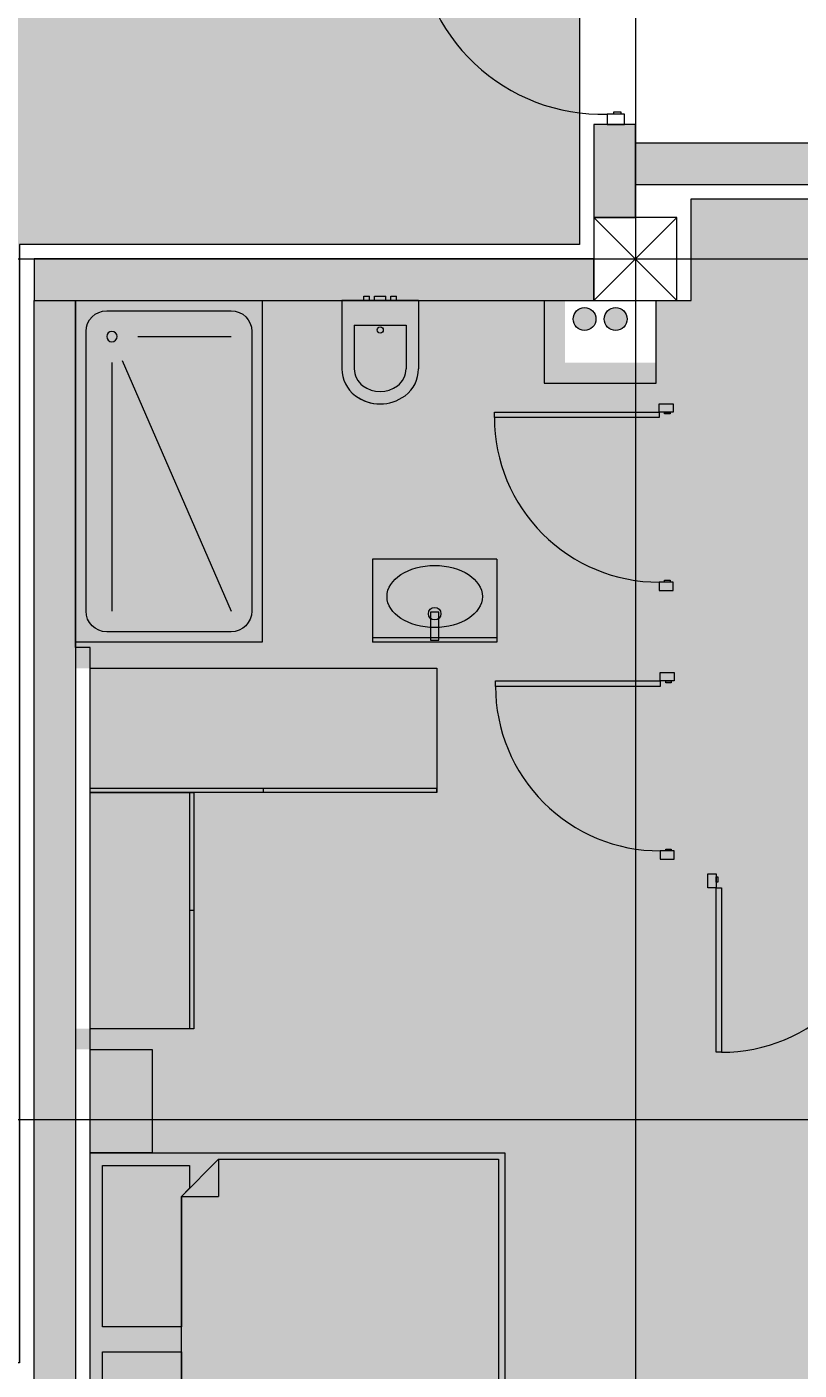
# Model space of a CAD drawing. Header units: millimetres. Extents: x 475159934 to 476245151, y 4620917055 to 4621447368.
# Drawn here: x 475280189 to 475283914, y 4621048062 to 4621054547 of the extents above; entities that cross this region are included whole.
import ezdxf

# ---------------------------------------------------------------- set-up
doc = ezdxf.new("R2010")
doc.units = ezdxf.units.MM
doc.header["$MEASUREMENT"] = 0
for name, color, linetype, lineweight in [('2D Drafting - General_Pen_No__1_Pen_No__7', 7, 'Continuous', 0), ('2D Drafting - General_Pen_No__1_Pen_No__7_Pen_No__7', 7, 'Continuous', 0), ('2D Drafting - General_Pen_No__250_Pen_No__2_Pen_No__7', 7, 'Continuous', 0), ('2D Drafting - General_Pen_No__250_Pen_No__7_Pen_No__250', 7, 'Continuous', 0), ('2D Drafting - General_Pen_No__250_Pen_No__7_Pen_No__7', 7, 'Continuous', 0), ('2D Drafting - General_Pen_No__7_Pen_No__7_Pen_No__7', 7, 'Continuous', 0), ('Doors_Pen_No__7_Pen_No__7_Pen_No__7', 7, 'Continuous', 0), ('G-Anno-Nplt_Pen_No__151', 151, 'Continuous', 0), ('G-Anno-Nplt_Pen_No__4', 7, 'Continuous', 0), ('New_2D Drafting - General_Pen_No__2_Pen_No__250', 7, 'Continuous', 0), ('shaxtebi da milebi_Pen_No__1_Pen_No__1_Pen_No__1', 1, 'Continuous', 0), ('zoma_Pen_No__142', 142, 'Continuous', 0), ('zoma_Pen_No__5_Pen_No__5', 5, 'Continuous', 0)]:
    doc.layers.add(name, color=color, linetype=linetype, lineweight=lineweight)
for name, color, linetype in [('New_Interior - Furniture', 7, 'Continuous'), ('New_R03_Nakveti', 7, 'Continuous'), ('zoma', 7, 'Continuous')]:
    doc.layers.add(name, color=color, linetype=linetype)
for name, color, linetype, lineweight, true_color in [('New_Interior - Furniture _Pen_No__252', 7, 'Continuous', 0, 0x666666), ('New_R03_Nakveti_Pen_No__252', 7, 'Continuous', 0, 0x666666), ('shaxtebi da milebi_Pen_No__5_Pen_No__5_Pen_No__252', 7, 'Continuous', 0, 0x666666)]:
    doc.layers.add(name, color=color, linetype=linetype, lineweight=lineweight, true_color=true_color)
doc.styles.add('GENERATED_STYLE_3', font='arial.ttf')
doc.dimstyles.new('GENERATED_STYLE__27', dxfattribs={"dimtxt": 0.18, "dimasz": 364.8, "dimexe": 0.18, "dimexo": 0.0625, "dimgap": 0, "dimtad": 0, "dimtih": 1, "dimtoh": 1, "dimdec": 4, "dimzin": 0, "dimdsep": 46, "dimcen": 0.09, "dimadec": 0, "dimazin": 0, "dimtfac": 1, "dimtdec": 4, "dimtmove": 0, "dimatfit": 3, "dimldrblk": 'ARROWHEAD_11', "dimfxl": 1, "dimtolj": 1, "dimtzin": 0, "dimarcsym": 0})
doc.dimstyles.new('GENERATED_STYLE__3', dxfattribs={"dimtxt": 200, "dimasz": 64.421331, "dimexe": 0.18, "dimexo": 3, "dimgap": 0, "dimtad": 1, "dimtih": 1, "dimtoh": 1, "dimlfac": 0.001, "dimzin": 0, "dimdsep": 46, "dimtxsty": 'GENERATED_STYLE_3', "dimblk": 'ARROWHEAD_2', "dimblk1": 'ARROWHEAD_2', "dimblk2": 'ARROWHEAD_2', "dimcen": 0.09, "dimclrd": 142, "dimclre": 142, "dimclrt": 142, "dimadec": 0, "dimazin": 0, "dimtfac": 1, "dimtdec": 4, "dimtmove": 0, "dimatfit": 3, "dimfxl": 1, "dimtolj": 1, "dimtzin": 0, "dimarcsym": 0})
doc.dimstyles.new('GENERATED_STYLE__6', dxfattribs={"dimtxt": 200, "dimasz": 64.421331, "dimexe": 0.18, "dimexo": 3, "dimgap": 0, "dimtad": 1, "dimlfac": 0.001, "dimzin": 0, "dimdsep": 46, "dimtxsty": 'GENERATED_STYLE_3', "dimblk": 'ARROWHEAD_2', "dimblk1": 'ARROWHEAD_2', "dimblk2": 'ARROWHEAD_2', "dimcen": 0.09, "dimclrd": 142, "dimclre": 142, "dimclrt": 142, "dimadec": 0, "dimazin": 0, "dimtfac": 1, "dimtdec": 4, "dimtmove": 0, "dimatfit": 3, "dimfxl": 1, "dimtolj": 1, "dimtzin": 0, "dimarcsym": 0})

# ---------------------------------------------------------------- blocks, each defined once
blk = doc.blocks.new('Bed Layout 23')
at = {"layer": 'New_R03_Nakveti_Pen_No__252', "color": 251, "linetype": 'Continuous', "lineweight": 0, "true_color": 0x666666}
for p, q in [((-900, 0), (-1400, 0)), ((-1400, 0), (-1400, -300)), ((-900, -300), (-900, 0)), ((900, 0), (-900, 0)), ((-900, 0), (-900, -2000)), ((1400, 0), (900, 0)), ((900, 0), (900, -300)), ((900, -2000), (900, 0)), ((1400, -300), (1400, 0)), ((-1400, -300), (-900, -300)), ((900, -300), (1400, -300)), ((-690, -440), (-870, -620)), ((0, -440), (-690, -440)), ((-690, -440), (-690, -620)), ((690, -440), (0, -440)), ((870, -620), (690, -440)), ((690, -440), (690, -620)), ((-870, -620), (-870, -1970)), ((-870, -620), (-690, -620)), ((870, -620), (690, -620)), ((870, -1970), (870, -620)), ((-900, -2000), (900, -2000)), ((-870, -1970), (0, -1970)), ((0, -1970), (870, -1970))]:
    blk.add_line(p, q, dxfattribs=at)
at = {"layer": 'New_R03_Nakveti_Pen_No__252', "color": 251, "linetype": 'Continuous', "lineweight": 0, "true_color": 0x666666, "flags": 128}
for points in [[(-60, -440), (-60, -60), (-840, -60), (-840, -480), (-730, -480), (-690, -440)], [(690, -440), (730, -480), (840, -480), (840, -60), (60, -60), (60, -440)]]:
    blk.add_lwpolyline(points, close=True, dxfattribs=at)
blk = doc.blocks.new('Multi-Basin Counter 26')
at = {"layer": 'New_Interior - Furniture _Pen_No__252', "color": 251, "linetype": 'Continuous', "lineweight": 0, "true_color": 0x666666}
for p, q in [((-300, 0), (300, 0)), ((-300, -400), (-300, 0)), ((300, -400), (300, 0)), ((-300, -20), (300, -20)), ((-300, -400), (300, -400))]:
    blk.add_line(p, q, dxfattribs=at)
at = {"layer": 'New_Interior - Furniture _Pen_No__252', "color": 251, "linetype": 'Continuous', "lineweight": 0, "true_color": 0x666666, "flags": 128}
blk.add_lwpolyline([(-20, -145), (20, -145), (20, -10), (-20, -10)], close=True, dxfattribs=at)
at = {"layer": 'New_Interior - Furniture _Pen_No__252', "color": 251, "linetype": 'Continuous', "lineweight": 0, "true_color": 0x666666}
blk.add_circle((0, -137.1895), 30, dxfattribs=at)
blk.add_ellipse((0, -220), major_axis=(230, 0), ratio=0.652173913, dxfattribs=at)
blk = doc.blocks.new('Bidet 26')
at = {"layer": 'New_Interior - Furniture _Pen_No__252', "color": 251, "linetype": 'Continuous', "lineweight": 0, "true_color": 0x666666}
for p, q in [((185, 0), (-185, 0)), ((-78.5, 20), (-74.5, 20)), ((-78.5, 0), (-78.5, 20)), ((-74.5, 20), (-65, 20)), ((-65, 20), (-55.5, 20)), ((-55.5, 20), (-51.5, 20)), ((-51.5, 0), (-51.5, 20)), ((-27, 20), (-19.1, 20)), ((-27, 0), (-27, 20)), ((-19.1, 20), (0, 20)), ((0, 20), (19.1, 20)), ((0, 0), (19.1, 0)), ((19.1, 20), (27, 20)), ((19.1, 0), (27, 0)), ((27, 0), (27, 20)), ((51.5, 20), (55.5, 20)), ((51.5, 0), (51.5, 20)), ((51.5, 0), (55.5, 0)), ((55.5, 20), (65, 20)), ((55.5, 0), (65, 0)), ((65, 20), (74.5, 20)), ((65, 0), (74.5, 0)), ((74.5, 20), (78.5, 20)), ((74.5, 0), (78.5, 0)), ((78.5, 0), (78.5, 20)), ((185, 0), (185, -330)), ((-185, 0), (-185, -330)), ((-78.5, 0), (-74.5, 0)), ((-74.5, 0), (-65, 0)), ((-65, 0), (-55.5, 0)), ((-55.5, 0), (-51.5, 0)), ((-27, 0), (-19.1, 0)), ((-19.1, 0), (0, 0)), ((-125, -120), (-125, -330)), ((-125, -120), (125, -120)), ((125, -120), (125, -330))]:
    blk.add_line(p, q, dxfattribs=at)
blk.add_circle((0, -142.5), 15, dxfattribs=at)
for centre, radius, start, end in [((-22.5, -330), 162.5, 180, 233.1301), ((-22.5, -330), 162.5, 180, 233.1301), ((-22.5, -330), 102.5, 180, 233.1301), ((22.5, -330), 102.5, 306.8699, 0), ((22.5, -330), 162.5, 306.8699, 0), ((0, -300), 140, 233.1301, 306.8699), ((0, -300), 200, 233.1301, 306.8699), ((0, -300), 200, 233.1301, 270)]:
    blk.add_arc(centre, radius, start, end, dxfattribs=at)
blk = doc.blocks.new('Shower Tray 26_2')
at = {"layer": 'New_Interior - Furniture _Pen_No__252', "color": 251, "linetype": 'Continuous', "lineweight": 0, "true_color": 0x666666}
for p, q in [((750, 1599.9), (150, 1599.9)), ((50, 1499.9), (50, 150)), ((175, 300), (175, 1499.9)), ((223.7, 290.1), (750, 1499.9)), ((850, 150), (850, 1499.9)), ((300, 175), (750, 175)), ((150, 50), (750, 50))]:
    blk.add_line(p, q, dxfattribs=at)
at = {"layer": 'New_Interior - Furniture _Pen_No__252', "color": 251, "linetype": 'Continuous', "lineweight": 0, "true_color": 0x666666, "flags": 128}
blk.add_lwpolyline([(900, 0), (900, 1649.9), (0, 1649.9), (0, 0)], close=True, dxfattribs=at)
at = {"layer": 'New_Interior - Furniture _Pen_No__252', "color": 251, "linetype": 'Continuous', "lineweight": 0, "true_color": 0x666666}
blk.add_circle((175, 175), 25, dxfattribs=at)
for centre, start, end in [((150, 1499.9), 90, 180), ((750, 1499.9), 0, 90), ((150, 150), 180, 270), ((750, 150), 270, 0)]:
    blk.add_arc(centre, 100, start, end, dxfattribs=at)
blk = doc.blocks.new('Wardrobe 01 26_9')
at = {"layer": 'New_Interior - Furniture _Pen_No__252', "color": 251, "linetype": 'Continuous', "lineweight": 0, "true_color": 0x666666}
for p, q in [((0, 20), (1673, 20)), ((0, 0), (0, 20)), ((836.5, 0), (836.5, 20))]:
    blk.add_line(p, q, dxfattribs=at)
at = {"layer": 'New_Interior - Furniture _Pen_No__252', "color": 251, "linetype": 'Continuous', "lineweight": 0, "true_color": 0x666666, "flags": 128}
blk.add_lwpolyline([(0, 0), (1673, 0), (1673, 600), (0, 600)], close=True, dxfattribs=at)
blk = doc.blocks.new('Wardrobe 01 26_10')
at = {"layer": 'New_Interior - Furniture _Pen_No__252', "color": 251, "linetype": 'Continuous', "lineweight": 0, "true_color": 0x666666}
for p, q in [((0, 20), (1140.4, 20)), ((0, 0), (0, 20)), ((570.2, 0), (570.2, 20))]:
    blk.add_line(p, q, dxfattribs=at)
at = {"layer": 'New_Interior - Furniture _Pen_No__252', "color": 251, "linetype": 'Continuous', "lineweight": 0, "true_color": 0x666666, "flags": 128}
blk.add_lwpolyline([(0, 0), (1140.4, 0), (1140.4, 500), (0, 500)], close=True, dxfattribs=at)
blk = doc.blocks.new('*D721', base_point=(475826095.8, 4621095193.2))
at = {"layer": 'zoma_Pen_No__142', "color": 142, "linetype": 'Continuous', "lineweight": 0, "transparency": 16777216}
for p, q in [((475276448.8, 4621039807.2), (475276399.9, 4621039722.4)), ((475276424.3, 4621039701.2), (475276424.3, 4621039828.4)), ((475282948.8, 4621039807.2), (475282899.9, 4621039722.4)), ((475282924.3, 4621039701.2), (475282924.3, 4621039828.4)), ((475276424.3, 4621039764.8), (475282924.3, 4621039764.8))]:
    blk.add_line(p, q, dxfattribs=at)
at = {"layer": 'zoma_Pen_No__142', "color": 142, "lineweight": 0, "transparency": 16777216, "char_height": 200, "attachment_point": 7, "style": 'GENERATED_STYLE_3'}
for s, insert in [('\\A1;{\\pql;\\fArial|b0|i0|c204|p0;\\W1.000000;0.40}', (475276448.8, 4621039804.8)), ('\\A1;{\\pql;\\fArial|b0|i0|c204|p0;\\W1.000000;6.50}', (475279407.4, 4621039804.8)), ('\\A1;{\\pql;\\fArial|b0|i0|c204|p0;\\W1.000000;0.40}', (475282366, 4621039804.8))]:
    blk.add_mtext(s, dxfattribs=dict(at, insert=insert))
blk = doc.blocks.new('ARROWHEAD_2')
at = {"color": 0, "linetype": 'Continuous', "lineweight": 0}
for p, q in [((0, 0), (-1, 0)), ((-0.38, -0.66), (0.38, 0.66))]:
    blk.add_line(p, q, dxfattribs=at)
blk = doc.blocks.new('*D722', base_point=(475826095.8, 4621095193.2))
at = {"layer": 'zoma_Pen_No__142', "color": 142, "linetype": 'Continuous', "lineweight": 0, "transparency": 16777216}
for p, q in [((475282948.8, 4621039807.2), (475282899.9, 4621039722.4)), ((475282924.3, 4621039701.2), (475282924.3, 4621039828.4)), ((475283348.8, 4621039807.2), (475283299.9, 4621039722.4)), ((475283324.3, 4621039701.2), (475283324.3, 4621039828.4)), ((475282924.3, 4621039764.8), (475283324.3, 4621039764.8))]:
    blk.add_line(p, q, dxfattribs=at)
blk = doc.blocks.new('*D723', base_point=(475826095.8, 4621095193.2))
at = {"layer": 'zoma_Pen_No__142', "color": 142, "linetype": 'Continuous', "lineweight": 0, "transparency": 16777216}
for p, q in [((475283348.8, 4621039807.2), (475283299.9, 4621039722.4)), ((475283324.3, 4621039701.2), (475283324.3, 4621039828.4)), ((475289848.8, 4621039807.2), (475289799.9, 4621039722.4)), ((475289824.3, 4621039701.2), (475289824.3, 4621039828.4)), ((475283324.3, 4621039764.8), (475289824.3, 4621039764.8))]:
    blk.add_line(p, q, dxfattribs=at)
at = {"layer": 'zoma_Pen_No__142', "color": 142, "lineweight": 0, "transparency": 16777216, "char_height": 200, "attachment_point": 7, "style": 'GENERATED_STYLE_3'}
for s, insert in [('\\A1;{\\pql;\\fArial|b0|i0|c204|p0;\\W1.000000;6.50}', (475286307.4, 4621039804.8)), ('\\A1;{\\pql;\\fArial|b0|i0|c204|p0;\\W1.000000;0.40}', (475289266, 4621039804.8))]:
    blk.add_mtext(s, dxfattribs=dict(at, insert=insert))
blk = doc.blocks.new('*D731', base_point=(475826095.8, 4621095193.2))
at = {"layer": 'zoma_Pen_No__142', "color": 142, "linetype": 'Continuous', "lineweight": 0, "transparency": 16777216}
for p, q in [((475299991.8, 4621061026.7), (475299991.8, 4621061068.1)), ((475300055.4, 4621061026.7), (475299928.2, 4621061026.7)), ((475300034.2, 4621061002.2), (475299949.4, 4621061051.2)), ((475299991.8, 4621041672.1), (475299991.8, 4621061026.7)), ((475300055.4, 4621041672.1), (475299928.2, 4621041672.1)), ((475299949.4, 4621041696.5), (475300034.2, 4621041647.6)), ((475299991.8, 4621041630.6), (475299991.8, 4621041672.1))]:
    blk.add_line(p, q, dxfattribs=at)
at = {"layer": 'zoma_Pen_No__142', "color": 142, "lineweight": 0, "transparency": 16777216, "insert": (475299951.8, 4621051006.2), "char_height": 200, "attachment_point": 7, "rotation": 90, "style": 'GENERATED_STYLE_3'}
blk.add_mtext('\\A1;{\\pql;\\fArial|b0|i0|c204|p0;\\W1.000000;19.35}', dxfattribs=at)
blk = doc.blocks.new('ARROWHEAD_11')
at = {"color": 0, "linetype": 'Continuous', "lineweight": 0}
blk.add_line((0, 0), (-1, 0), dxfattribs=at)
at = {"color": 0, "linetype": 'Continuous', "lineweight": 0, "const_width": 0.25, "flags": 128}
blk.add_lwpolyline([(-0.125, 0, 1), (0.125, 0, 1)], format="xyb", close=True, dxfattribs=at)

msp = doc.modelspace()

# ---------------------------------------------------------------- hatches: boundary and pattern name
at = {"layer": '2D Drafting - General_Pen_No__250_Pen_No__2_Pen_No__7', "linetype": 'Continuous', "lineweight": 0}
for points in [[(475283324.343, 4621053200.039), (475283226.219, 4621053200.039), (475283226.219, 4621052700.039), (475283324.343, 4621052700.039)], [(475283324.343, 4621051800.039), (475283226.219, 4621051800.039), (475283226.219, 4621051402.722), (475283324.343, 4621051402.722)], [(475280424.343, 4621051450.463), (475280424.343, 4621051550.187), (475283226.219, 4621051550.187), (475283226.219, 4621051450.463)], [(475282267.034, 4621050626.249), (475282267.034, 4621051450.463), (475282167.31, 4621051450.463), (475282167.31, 4621050626.249)], [(475283324.343, 4621050379.646), (475283324.343, 4621050479.37), (475283473.918, 4621050479.37), (475283473.918, 4621050379.646)], [(475281865.889, 4621049710.031), (475280424.343, 4621049710.032), (475280424.343, 4621049610.308), (475281865.889, 4621049610.307)]]:
    msp.add_hatch(color=7, dxfattribs=at).paths.add_polyline_path(points)
at = {"layer": '2D Drafting - General_Pen_No__250_Pen_No__7_Pen_No__7', "linetype": 'Continuous', "lineweight": 0}
for points in [[(475282924.343, 4621054076.653), (475282924.343, 4621053626.696), (475283124.343, 4621053626.696), (475283124.343, 4621054076.653)], [(475284124.343, 4621053786.627), (475284124.343, 4621053986.627), (475283124.343, 4621053986.627), (475283124.343, 4621053786.627)], [(475282924.343, 4621053226.696), (475282924.343, 4621053426.696), (475280224.343, 4621053426.696), (475280224.343, 4621053226.696)], [(475280424.343, 4621046026.478), (475280224.343, 4621046026.478), (475280224.343, 4621053226.468), (475280424.343, 4621053226.468)], [(475283224.344, 4621053226.696), (475283224.344, 4621052926.696), (475282784.344, 4621052926.696), (475282784.344, 4621053226.696), (475282684.156, 4621053226.696), (475282684.156, 4621052826.696), (475283324.344, 4621052826.696), (475283324.344, 4621052926.696), (475283324.344, 4621053226.696)], [(475283324.343, 4621050529.37), (475283204.343, 4621050529.37), (475283204.343, 4621046226.68), (475283324.343, 4621046226.68)]]:
    msp.add_hatch(color=7, dxfattribs=at).paths.add_polyline_path(points)
at = {"layer": 'G-Anno-Nplt_Pen_No__151', "linetype": 'Continuous', "lineweight": 0, "true_color": 0x1f2f3f}
for points in [[(475276294.342, 4621052566.501), (475276494.343, 4621052566.501), (475276694.343, 4621052566.501), (475276694.343, 4621054436.884), (475276294.343, 4621054436.884), (475276294.343, 4621059656.696), (475279794.525, 4621059656.696), (475279794.525, 4621060756.696), (475282854.343, 4621060756.696), (475282854.343, 4621060556.696), (475282854.343, 4621057294.333), (475282924.343, 4621057294.333), (475282924.343, 4621055697.029), (475282524.376, 4621055697.029), (475282524.376, 4621055086.653), (475282854.343, 4621055086.653), (475282854.343, 4621053696.696), (475282854.343, 4621053496.696), (475280153.918, 4621053496.696), (475280153.918, 4621048096.696), (475276294.342, 4621048096.696)], [(475289754.343, 4621046896.693), (475286153.925, 4621046896.693), (475286153.925, 4621046096.693), (475283394.343, 4621046096.693), (475283394.343, 4621046282.061), (475282854.343, 4621046282.061), (475282854.343, 4621046096.693), (475280494.343, 4621046096.693), (475280494.343, 4621051550.187), (475280424.343, 4621051550.187), (475280424.343, 4621053226.686), (475280623.918, 4621053226.686), (475282684.156, 4621053226.686), (475282684.156, 4621052826.686), (475283224.344, 4621052826.686), (475283224.344, 4621053226.686), (475283324.343, 4621053226.686), (475283394.343, 4621053226.686), (475283394.343, 4621053716.611), (475285854.711, 4621053716.611), (475285854.711, 4621053316.611), (475286683.899, 4621053316.611), (475286683.899, 4621053716.611), (475289754.343, 4621053716.611)]]:
    msp.add_hatch(color=169, dxfattribs=at).paths.add_polyline_path(points)
at = {"layer": 'shaxtebi da milebi_Pen_No__1_Pen_No__1_Pen_No__1', "linetype": 'Continuous', "lineweight": 0}
msp.add_hatch(color=1, dxfattribs=at).paths.add_polyline_path([(475282974.344, 4621053136.696, 1), (475283084.344, 4621053136.696, 1)])
at = {"layer": 'shaxtebi da milebi_Pen_No__5_Pen_No__5_Pen_No__252', "linetype": 'Continuous', "lineweight": 0, "true_color": 0x666666}
msp.add_hatch(color=251, dxfattribs=at).paths.add_polyline_path([(475282824.344, 4621053136.696, -1), (475282934.344, 4621053136.696, -1)])

# ---------------------------------------------------------------- linework, layer by layer
at = {"layer": '2D Drafting - General_Pen_No__1_Pen_No__7', "color": 7, "linetype": 'Continuous', "lineweight": 0}
for p, q in [((475283324.343, 4621053226.696), (475282924.343, 4621053626.696)), ((475282924.343, 4621053226.696), (475283324.343, 4621053626.696))]:
    msp.add_line(p, q, dxfattribs=at)
at = {"layer": '2D Drafting - General_Pen_No__1_Pen_No__7', "color": 7, "linetype": 'Continuous', "lineweight": 0, "flags": 128}
msp.add_lwpolyline([(475282924.343, 4621053226.696), (475283324.343, 4621053226.696), (475283324.343, 4621053626.696), (475282924.343, 4621053626.696)], close=True, dxfattribs=at)
at = {"layer": '2D Drafting - General_Pen_No__1_Pen_No__7_Pen_No__7', "color": 7, "linetype": 'Continuous', "lineweight": 0}
msp.add_arc((475282962.591, 4621055018.931), 893.239, 181.603806, 271.603806, dxfattribs=at)
at = {"layer": '2D Drafting - General_Pen_No__250_Pen_No__7_Pen_No__250', "color": 7, "linetype": 'Continuous', "lineweight": 0, "flags": 128}
for points in [[(475282924.343, 4621054076.653), (475282924.343, 4621053626.696), (475283124.343, 4621053626.696), (475283124.343, 4621054076.653)], [(475282924.343, 4621053226.696), (475282924.343, 4621053426.696), (475280224.343, 4621053426.696), (475280224.343, 4621053226.696)], [(475280424.343, 4621046026.478), (475280224.343, 4621046026.478), (475280224.343, 4621053226.468), (475280424.343, 4621053226.468)]]:
    msp.add_lwpolyline(points, close=True, dxfattribs=at)
at = {"layer": '2D Drafting - General_Pen_No__250_Pen_No__7_Pen_No__7', "color": 7, "linetype": 'Continuous', "lineweight": 0, "flags": 128}
msp.add_lwpolyline([(475284124.343, 4621053786.627), (475284124.343, 4621053986.627), (475283124.343, 4621053986.627), (475283124.343, 4621053786.627)], close=True, dxfattribs=at)
at = {"layer": '2D Drafting - General_Pen_No__7_Pen_No__7_Pen_No__7', "color": 7, "linetype": 'Continuous', "lineweight": 0}
for centre, start, end in [((475283238.897, 4621052660.509), 180, 270.0016803), ((475283244.068, 4621051363.192), 180, 270.0016803), ((475283540.096, 4621050390.874), 270, 0.0016803)]:
    msp.add_arc(centre, 794.311, start, end, dxfattribs=at)
at = {"layer": 'Doors_Pen_No__7_Pen_No__7_Pen_No__7', "color": 7, "linetype": 'Continuous', "lineweight": 0, "flags": 128}
for points in [[(475283072.257, 4621054076.653), (475283072.257, 4621054126.042), (475282987.591, 4621054126.042), (475282987.591, 4621054076.653)], [(475283054.257, 4621054137.153), (475283054.257, 4621054126.042), (475283020.924, 4621054126.042), (475283020.924, 4621054137.153)], [(475283238.897, 4621052687.175), (475283238.897, 4621052660.509), (475282444.586, 4621052660.509), (475282444.586, 4621052687.175)], [(475283306.63, 4621052726.686), (475283306.63, 4621052687.175), (475283238.897, 4621052687.175), (475283238.897, 4621052726.686)], [(475283292.23, 4621052687.175), (475283292.23, 4621052678.286), (475283265.564, 4621052678.286), (475283265.564, 4621052687.175)], [(475283306.654, 4621051826.686), (475283306.654, 4621051866.197), (475283238.92, 4621051866.197), (475283238.92, 4621051826.686)], [(475283292.254, 4621051875.086), (475283292.254, 4621051866.197), (475283265.587, 4621051866.197), (475283265.587, 4621051875.086)], [(475283244.068, 4621051389.859), (475283244.068, 4621051363.192), (475282449.757, 4621051363.192), (475282449.757, 4621051389.859)], [(475283311.802, 4621051429.37), (475283311.802, 4621051389.859), (475283244.068, 4621051389.859), (475283244.068, 4621051429.37)], [(475283297.402, 4621051389.859), (475283297.402, 4621051380.97), (475283270.735, 4621051380.97), (475283270.735, 4621051389.859)], [(475283311.825, 4621050529.37), (475283311.825, 4621050568.881), (475283244.092, 4621050568.881), (475283244.092, 4621050529.37)], [(475283297.425, 4621050577.77), (475283297.425, 4621050568.881), (475283270.758, 4621050568.881), (475283270.758, 4621050577.77)], [(475283473.918, 4621050458.608), (475283513.429, 4621050458.608), (475283513.429, 4621050390.874), (475283473.918, 4621050390.874)], [(475283513.429, 4621050444.208), (475283522.318, 4621050444.208), (475283522.318, 4621050417.541), (475283513.429, 4621050417.541)], [(475283513.429, 4621050390.874), (475283540.096, 4621050390.874), (475283540.096, 4621049596.563), (475283513.429, 4621049596.563)]]:
    msp.add_lwpolyline(points, close=True, dxfattribs=at)
at = {"layer": 'G-Anno-Nplt_Pen_No__4', "color": 7, "linetype": 'Continuous', "lineweight": 0, "flags": 128}
for points in [[(475276294.342, 4621052566.501), (475276494.343, 4621052566.501), (475276694.343, 4621052566.501), (475276694.343, 4621054436.884), (475276294.343, 4621054436.884), (475276294.343, 4621059656.696), (475279794.525, 4621059656.696), (475279794.525, 4621060756.696), (475282854.343, 4621060756.696), (475282854.343, 4621060556.696), (475282854.343, 4621057294.333), (475282924.343, 4621057294.333), (475282924.343, 4621055697.029), (475282524.376, 4621055697.029), (475282524.376, 4621055086.653), (475282854.343, 4621055086.653), (475282854.343, 4621053696.696), (475282854.343, 4621053496.696), (475280153.918, 4621053496.696), (475280153.918, 4621048096.696), (475276294.342, 4621048096.696)], [(475289754.343, 4621046896.693), (475286153.925, 4621046896.693), (475286153.925, 4621046096.693), (475283394.343, 4621046096.693), (475283394.343, 4621046282.061), (475282854.343, 4621046282.061), (475282854.343, 4621046096.693), (475280494.343, 4621046096.693), (475280494.343, 4621051550.187), (475280424.343, 4621051550.187), (475280424.343, 4621053226.686), (475280623.918, 4621053226.686), (475282684.156, 4621053226.686), (475282684.156, 4621052826.686), (475283224.344, 4621052826.686), (475283224.344, 4621053226.686), (475283324.343, 4621053226.686), (475283394.343, 4621053226.686), (475283394.343, 4621053716.611), (475285854.711, 4621053716.611), (475285854.711, 4621053316.611), (475286683.899, 4621053316.611), (475286683.899, 4621053716.611), (475289754.343, 4621053716.611)]]:
    msp.add_lwpolyline(points, close=True, dxfattribs=at)
at = {"layer": 'shaxtebi da milebi_Pen_No__1_Pen_No__1_Pen_No__1', "color": 1, "linetype": 'Continuous', "lineweight": 0, "flags": 128}
msp.add_lwpolyline([(475282974.344, 4621053136.696, -1), (475283084.344, 4621053136.696, -1)], format="xyb", close=True, dxfattribs=at)
at = {"layer": 'shaxtebi da milebi_Pen_No__5_Pen_No__5_Pen_No__252', "color": 251, "linetype": 'Continuous', "lineweight": 0, "true_color": 0x666666, "flags": 128}
msp.add_lwpolyline([(475282824.344, 4621053136.696, -1), (475282934.344, 4621053136.696, -1)], format="xyb", close=True, dxfattribs=at)
at = {"layer": 'zoma_Pen_No__5_Pen_No__5', "color": 5, "linetype": 'Continuous', "lineweight": 0}
for p, q in [((475283124.343, 4621064307.672), (475283124.343, 4621036072.741)), ((475229343.792, 4621053426.689), (475300771.399, 4621053426.689)), ((475229343.792, 4621049272.054), (475300771.399, 4621049272.054))]:
    msp.add_line(p, q, dxfattribs=at)

# ---------------------------------------------------------------- block references
at = {"layer": 'New_Interior - Furniture', "color": 1, "linetype": 'Continuous', "lineweight": 0, "xscale": -1, "zscale": 1000}
for name, p, rotation in [('Shower Tray 26_2', (475280424.343, 4621053226.686), 180), ('Wardrobe 01 26_10', (475280994.343, 4621050850.463), 90)]:
    msp.add_blockref(name, p, dxfattribs=dict(at, rotation=rotation))
at = {"layer": 'New_Interior - Furniture', "color": 1, "linetype": 'Continuous', "lineweight": 0, "zscale": 1000}
msp.add_blockref('Bidet 26', (475281893.551, 4621053226.686), dxfattribs=at)
at = {"layer": 'New_Interior - Furniture', "color": 1, "linetype": 'Continuous', "lineweight": 0, "zscale": 1000, "rotation": 180}
msp.add_blockref('Multi-Basin Counter 26', (475282156.352, 4621051576.834), dxfattribs=at)
at = {"layer": 'New_Interior - Furniture', "color": 1, "linetype": 'Continuous', "lineweight": 0, "xscale": -1, "zscale": 1000}
msp.add_blockref('Wardrobe 01 26_9', (475282167.31, 4621050850.463), dxfattribs=at)
at = {"layer": 'New_R03_Nakveti', "color": 7, "linetype": 'Continuous', "lineweight": 0, "xscale": -0.9999999999999997, "zscale": 1000, "rotation": 90.0029726951062}
msp.add_blockref('Bed Layout 23', (475280494.27, 4621048210.292), dxfattribs=at)

# ---------------------------------------------------------------- dimensions: what is measured, and where the dimension line sits
at = {"layer": 'zoma', "color": 142, "linetype": 'Continuous', "lineweight": 0}
dim = msp.add_linear_dim(base=(475299991.81, 4621061026.688), p1=(475233700.384, 4621041672.053), p2=(475255415.89, 4621061026.688), angle=90, dimstyle='GENERATED_STYLE__6', dxfattribs=at)
dim.commit()
dim.dimension.update_dxf_attribs({"geometry": '*D731', "text_midpoint": (475299851.81, 4621051341.197), "dimtype": 160, "text_rotation": 90})
for base, p1, p2, picture, middle in [((475282924.344, 4621039764.813), (475276424.342, 4621057015.179), (475282924.344, 4621057015.179), '*D721', (475279666.339, 4621039904.813)), ((475283324.342, 4621039764.813), (475282924.344, 4621057015.179), (475283324.342, 4621057015.179), '*D722', (475282624.923, 4621039904.813)), ((475289824.342, 4621039764.813), (475283324.342, 4621057015.179), (475289824.342, 4621057015.179), '*D723', (475286566.338, 4621039904.813))]:
    dim = msp.add_linear_dim(base=base, p1=p1, p2=p2, dimstyle='GENERATED_STYLE__3', dxfattribs=at)
    dim.commit()
    dim.dimension.update_dxf_attribs({"geometry": picture, "text_midpoint": middle, "dimtype": 160})

# ---------------------------------------------------------------- leaders
at = {"layer": 'New_2D Drafting - General_Pen_No__2_Pen_No__250', "color": 7, "linetype": 'Continuous', "lineweight": 0, "annotation_type": 0, "has_hookline": 1, "hookline_direction": 0, "text_width": 1944.787}
msp.add_leader([(475277585.143, 4621049627.031), (475277585.143, 4621043617.669), (475278585.143, 4621043568.606)], dimstyle='GENERATED_STYLE__27', dxfattribs=at)

doc.saveas('drawing.dxf')
